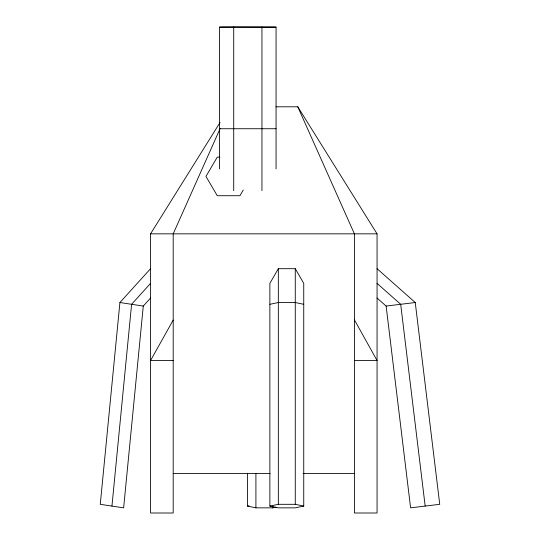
<?xml version="1.0" encoding="UTF-8"?>
<svg xmlns="http://www.w3.org/2000/svg" width="540" height="540" viewBox="0 0 540 540"><rect width="100%" height="100%" fill="white"/><g stroke="black" fill="none" stroke-linecap="round" stroke-linejoin="round"><path stroke-width="0.81" d="M150.552 268.697L119.914 302.528L100.264 504.313L123.633 507.85L143.282 306.059L150.552 298.033M111.949 506.081L131.598 304.297L150.552 283.365M220.219 128.358L173.198 233.84L173.198 513L150.552 513L150.552 233.84L220.03 122.499M173.198 320.065L150.552 360.551L173.198 360.551M278.336 268.697L269.865 283.365L269.865 506.081L278.336 507.85L295.272 507.85L303.743 506.081L303.743 283.365L295.272 268.697L278.336 268.697L278.336 504.313L269.865 506.081M243.284 189.992L239.929 195.716L217.276 195.716L205.949 176.411L217.276 157.113L219.794 157.113M269.865 304.297L278.336 302.528L295.272 302.528L303.743 304.297M247.442 473.29L247.442 506.081L248.987 505.764M247.442 506.081L255.913 507.85L272.855 507.85L275.933 507.209M386.127 306.059L415.246 302.528L439.736 504.313L410.609 507.85L386.127 306.059L377.062 298.033M219.598 168.885L219.598 27.101L233.719 27L276.062 27.101L276.062 168.885M276.062 27.101L219.598 27.101M219.598 128.736L276.062 128.736M275.974 106.799L297.783 106.799L377.062 233.84L377.062 513L354.409 513L354.409 233.84L297.783 106.799M150.552 233.84L377.062 233.84M354.409 360.551L377.062 360.551L354.409 319.849M173.198 473.479L270.128 473.479M303.001 473.479L354.409 473.479M278.336 504.313L295.272 504.313L303.743 506.081M119.914 302.528L143.282 306.059M377.062 268.697L415.246 302.528M377.062 283.365L400.687 304.297L425.169 506.081M295.272 268.697L295.272 504.313M272.855 506.169L272.855 507.85M261.947 27L261.947 190.681M255.913 473.377L255.913 507.85M233.719 27L233.719 190.681"/></g></svg>
